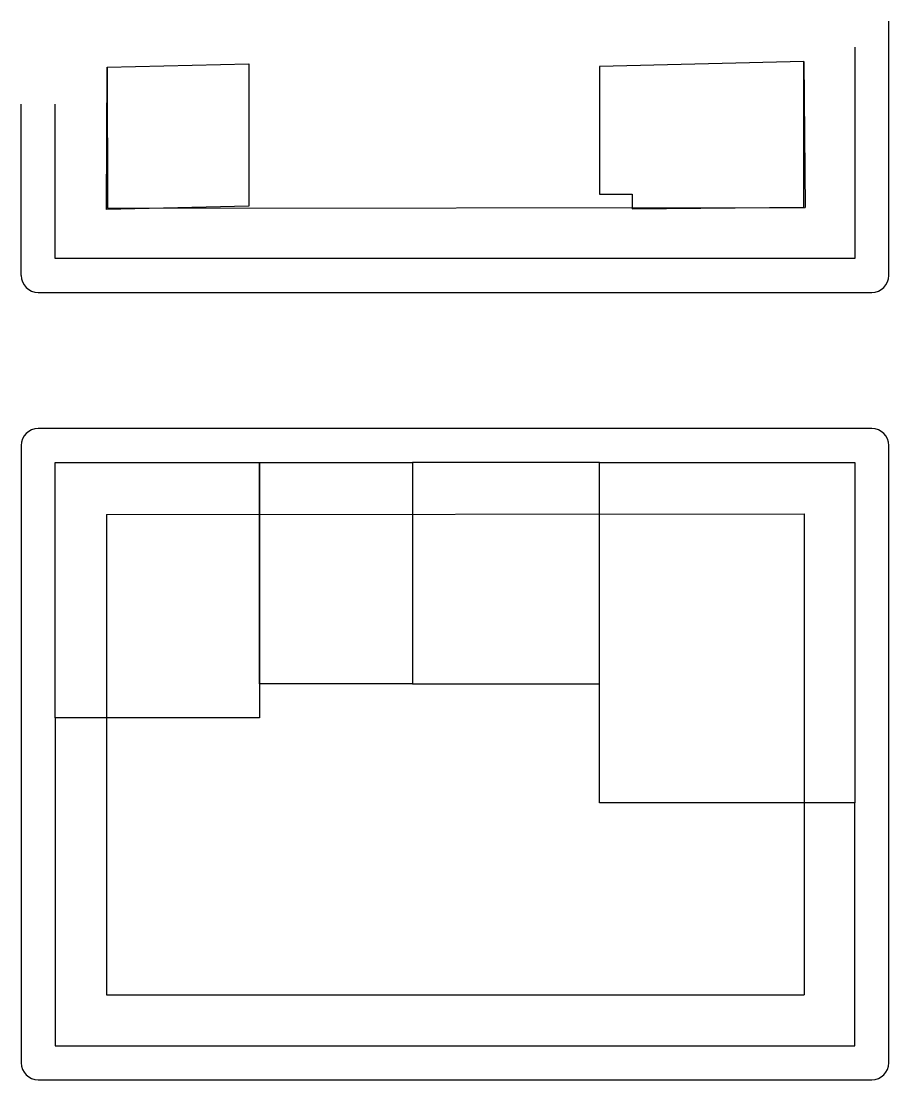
# Model space of a CAD drawing. Header units: metres. Extents: x -25.5 to 25.5, y -19.1 to 43.1.
import ezdxf

# ---------------------------------------------------------------- set-up
doc = ezdxf.new("R2010")
doc.units = ezdxf.units.M
for name, color, linetype in [('ktiria', 1, 'Continuous'), ('oikodomiki', 6, 'Continuous'), ('pezo', 4, 'Continuous'), ('rymotomiki', 3, 'Continuous')]:
    doc.layers.add(name, color=color, linetype=linetype)

msp = doc.modelspace()

# ---------------------------------------------------------------- linework, layer by layer
at = {"layer": 'ktiria'}
for points in [[(-20.493, 32.017), (-20.442, 40.376), (-12.112, 40.573), (-12.113, 32.216)], [(8.5, 40.409), (8.5, 32.914), (10.423, 32.922), (10.423, 32.061), (20.5, 32.149), (20.5, 40.704)]]:
    msp.add_lwpolyline(points, close=True, dxfattribs=at)
at = {"layer": 'oikodomiki'}
for p, q in [((20.5, 40.704), (20.575, 32.128)), ((-20.442, 40.376), (-20.435, 32.094)), ((-20.435, 32.094), (20.575, 32.128)), ((-20.478, 14.094), (20.515, 14.128)), ((-20.478, 14.094), (-20.478, -14.142)), ((20.515, 14.128), (20.515, -14.142)), ((-20.478, -14.142), (20.515, -14.142))]:
    msp.add_line(p, q, dxfattribs=at)
at = {"layer": 'pezo'}
for p, q in [((25.5, 28.142), (25.5, 43.083)), ((-25.5, 28.142), (-25.5, 38.197)), ((-24.5, 27.142), (24.5, 27.142)), ((24.5, 19.142), (-24.5, 19.142)), ((-25.5, 18.142), (-25.5, -18.142)), ((25.5, -18.142), (25.5, 18.142)), ((-24.5, -19.142), (24.5, -19.142))]:
    msp.add_line(p, q, dxfattribs=at)
for centre, start, end in [((-24.5, 28.142), 180, 270), ((24.5, 28.142), 270, 0), ((-24.5, 18.142), 90, 180), ((24.5, 18.142), 0, 90), ((-24.5, -18.142), 180, 270), ((24.5, -18.142), 270, 0)]:
    msp.add_arc(centre, 1, start, end, dxfattribs=at)
at = {"layer": 'rymotomiki'}
for p, q in [((23.5, 41.564), (23.5, 29.142)), ((-23.5, 29.142), (-23.5, 38.197)), ((23.5, 29.142), (-23.5, 29.142)), ((-23.5, 2.142), (-23.5, -17.142)), ((23.5, -2.858), (8.5, -2.858)), ((23.5, -17.142), (23.5, -2.858)), ((-23.5, -17.142), (23.5, -17.142))]:
    msp.add_line(p, q, dxfattribs=at)
for points in [[(-23.5, 17.142), (-11.5, 17.142), (-11.5, 4.142), (-11.5, 2.142), (-23.5, 2.142)], [(-2.5, 17.142), (-2.5, 4.142), (-11.5, 4.142), (-11.5, 17.142)], [(-2.5, 17.142), (-2.5, 4.142), (8.5, 4.142), (8.5, 17.142)]]:
    msp.add_lwpolyline(points, close=True, dxfattribs=at)
msp.add_lwpolyline([(8.5, -2.858), (8.5, 4.142), (8.5, 17.142), (23.5, 17.142), (23.5, -2.858)], dxfattribs=at)

doc.saveas('drawing.dxf')
